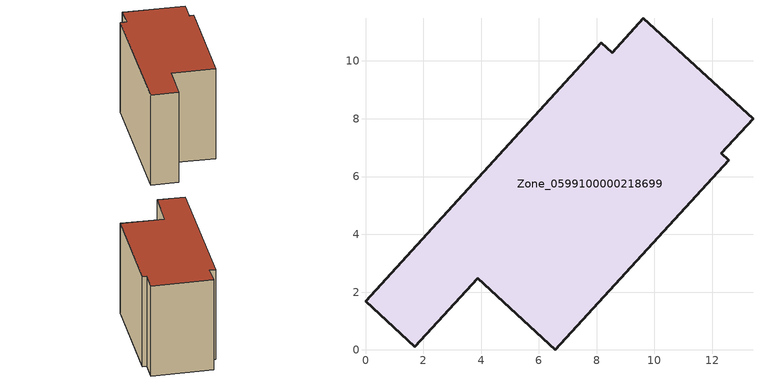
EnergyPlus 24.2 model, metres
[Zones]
Zone_0599100000218699
 floor ground (C_G): 9.61,11.49 13.41,8.01 12.31,6.81 12.58,6.57 6.56,0 3.88,2.48 1.71,0.12 0,1.69 8.16,10.63 8.55,10.28 z0
 wall outside (C_F): 8.16,10.63 0,1.69 1.71,0.12 3.88,2.48 6.56,0 12.58,6.57 12.31,6.81 13.41,8.01 9.61,11.49 8.55,10.28 8.16,10.63 z0:8.25
 roof outside (C_R): 8.55,10.28 8.16,10.63 0,1.69 1.71,0.12 3.88,2.48 6.56,0 12.58,6.57 12.31,6.81 13.41,8.01 9.61,11.49 z8.25
[BUILDING]
Pand.0599100000218699: North Axis=0; Terrain=City; Loads Convergence Tolerance Value=0.04; Temperature Convergence Tolerance Value=0.4; Solar Distribution=FullExterior; Maximum Number of Warmup Days=25; Minimum Number of Warmup Days=1
[Site:Location]
Rotterdam.The.Hague.AP_ZH_NLD Design_Conditions: Latitude=51.96; Longitude=4.45; Time Zone=1; Elevation=-4.5
[SITE:GROUNDTEMPERATURE:BUILDINGSURFACE]
18, 18, 18, 18, 18, 18, 18, 18, 18, 18, 18, 18
[MATERIAL] Thermal Absorptance=0.9; Solar Absorptance=0.7; Visible Absorptance=0.7
Name | Roughness | Thickness | Conductivity | Density | Specific Heat
G.TI.1975-1991 | MediumSmooth | 0.15 | 0.288461 | 540 | 1210
F.TI.1975-1991 | Rough | 0.3 | 0.230769 | 1920 | 840
R.TI.1975-1991 | MediumRough | 0.2 | 0.153846 | 1500 | 1000
[CONSTRUCTION]
C_G: G.TI.1975-1991
C_F: F.TI.1975-1991
C_R: R.TI.1975-1991
[ZONE]
Zone_0599100000218699: Type=1; Multiplier=1; Ceiling Height=Autocalculate; Volume=Autocalculate; Floor Area=autocalculate; Part of Total Floor Area=Yes
[ZONEINFILTRATION:DESIGNFLOWRATE]
Infil_Zone_0599100000218699: Zone or ZoneList or Space or SpaceList=Zone_0599100000218699; Schedule=AlwaysOn; Design Flow Rate Calculation Method=Flow/Area; Flow Rate per Floor Area=0.003; Constant Term Coefficient=1; Temperature Term Coefficient=0; Velocity Term Coefficient=0; Velocity Squared Term Coefficient=0
[HVACTEMPLATE:ZONE:IDEALLOADSAIRSYSTEM]
Zone_0599100000218699: Maximum Heating Supply Air Temperature=50; Minimum Cooling Supply Air Temperature=13; Maximum Heating Supply Air Humidity Ratio=0.0156; Minimum Cooling Supply Air Humidity Ratio=0.0077; Heating Limit=NoLimit; Cooling Limit=NoLimit; Dehumidification Control Type=ConstantSensibleHeatRatio; Cooling Sensible Heat Ratio=0.7; Dehumidification Setpoint=60; Humidification Control Type=None; Humidification Setpoint=30; Outdoor Air Method=None; Outdoor Air Flow Rate per Person=0.00944; Outdoor Air Flow Rate per Zone Floor Area=0; Outdoor Air Flow Rate per Zone=0; Demand Controlled Ventilation Type=None; Outdoor Air Economizer Type=NoEconomizer; Heat Recovery Type=None; Sensible Heat Recovery Effectiveness=0.7; Latent Heat Recovery Effectiveness=0.65
[ZONECONTROL:THERMOSTAT]
ThermostatControl_Zone_0599100000218699: Zone or ZoneList=Zone_0599100000218699; Control Type Schedule=DualSetpointControlType; Control 1=Thermostat_Zone_0599100000218699; Temperature Difference Between Cutout And Setpoint=0
[THERMOSTATSETPOINT:DUALSETPOINT]
Thermostat_Zone_0599100000218699: Heating Setpoint Temperature Schedule=HeatingSetpoint_Zone_0599100000218699; Cooling Setpoint Temperature Schedule=CoolingSetpoint_Zone_0599100000218699
[SCHEDULE:COMPACT]
HeatingSetpoint_Zone_0599100000218699: Through: 12/31, For: AllDays, Until: 24:00, 21
CoolingSetpoint_Zone_0599100000218699: Through: 12/31, For: AllDays, Until: 24:00, 24
DualSetpointControlType: Through: 12/31, For: AllDays, Until: 24:00, 4
AlwaysOn: Through: 12/31, For: AllDays, Until: 24:00, 1
